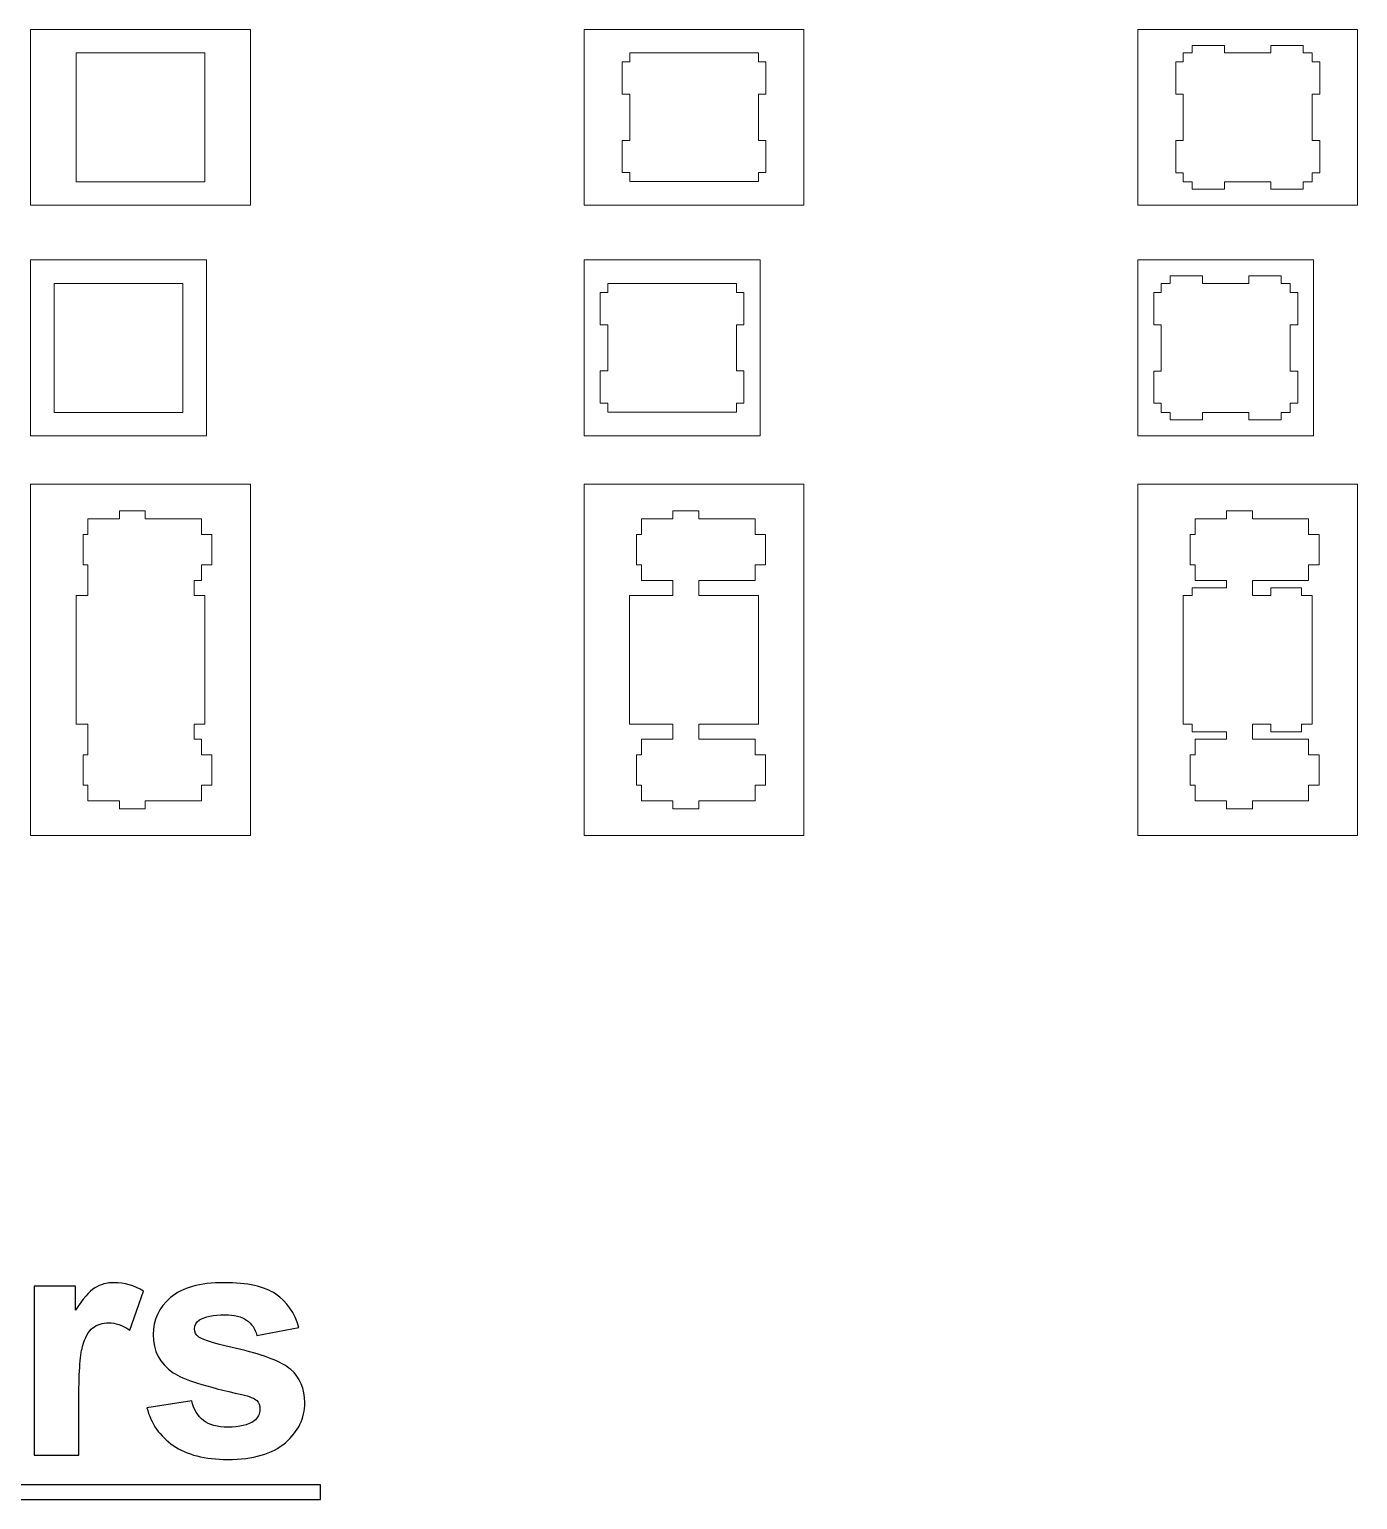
# Model space of a CAD drawing. Header units: millimetres. Extents: x -742 to 1487, y -1115 to 638.
# Drawn here: x 57.5 to 201.4, y -758.7 to -599.4 of the extents above; entities that cross this region are included whole.
import ezdxf

# ---------------------------------------------------------------- set-up
doc = ezdxf.new("R2010")
doc.units = ezdxf.units.MM
doc.layers.add('Layer 1', color=7, linetype='CONTINUOUS')

msp = doc.modelspace()

# ---------------------------------------------------------------- linework, layer by layer
at = {"layer": 'Layer 1', "color": 250, "lineweight": 9}
for points in [[(57.66, -618.447), (57.66, -618.447), (57.66, -599.397), (57.66, -599.397), (57.66, -599.397), (57.66, -599.397), (81.472, -599.397), (81.472, -599.397), (81.472, -599.397), (81.472, -599.397), (81.472, -618.447), (81.472, -618.447), (81.472, -618.447), (81.472, -618.447), (57.66, -618.447), (57.66, -618.447)], [(117.645, -618.447), (117.645, -618.447), (117.645, -599.397), (117.645, -599.397), (117.645, -599.397), (117.645, -599.397), (141.457, -599.397), (141.457, -599.397), (141.457, -599.397), (141.457, -599.397), (141.457, -618.447), (141.457, -618.447), (141.457, -618.447), (141.457, -618.447), (117.645, -618.447), (117.645, -618.447)], [(177.629, -618.447), (177.629, -618.447), (177.629, -599.397), (177.629, -599.397), (177.629, -599.397), (177.629, -599.397), (201.442, -599.397), (201.442, -599.397), (201.442, -599.397), (201.442, -599.397), (201.442, -618.447), (201.442, -618.447), (201.442, -618.447), (201.442, -618.447), (177.629, -618.447), (177.629, -618.447)], [(57.66, -643.437), (57.66, -643.437), (57.66, -624.387), (57.66, -624.387), (57.66, -624.387), (57.66, -624.387), (76.71, -624.387), (76.71, -624.387), (76.71, -624.387), (76.71, -624.387), (76.71, -643.437), (76.71, -643.437), (76.71, -643.437), (76.71, -643.437), (57.66, -643.437), (57.66, -643.437)], [(117.645, -643.437), (117.645, -643.437), (117.645, -624.387), (117.645, -624.387), (117.645, -624.387), (117.645, -624.387), (136.695, -624.387), (136.695, -624.387), (136.695, -624.387), (136.695, -624.387), (136.695, -643.437), (136.695, -643.437), (136.695, -643.437), (136.695, -643.437), (117.645, -643.437), (117.645, -643.437)], [(177.629, -643.437), (177.629, -643.437), (177.629, -624.387), (177.629, -624.387), (177.629, -624.387), (177.629, -624.387), (196.679, -624.387), (196.679, -624.387), (196.679, -624.387), (196.679, -624.387), (196.679, -643.437), (196.679, -643.437), (196.679, -643.437), (196.679, -643.437), (177.629, -643.437), (177.629, -643.437)], [(57.66, -686.765), (57.66, -686.765), (81.472, -686.765), (81.472, -686.765), (81.472, -686.765), (81.472, -686.765), (81.472, -648.665), (81.472, -648.665), (81.472, -648.665), (81.472, -648.665), (57.66, -648.665), (57.66, -648.665), (57.66, -648.665), (57.66, -648.665), (57.66, -686.765), (57.66, -686.765)], [(117.645, -686.765), (117.645, -686.765), (141.457, -686.765), (141.457, -686.765), (141.457, -686.765), (141.457, -686.765), (141.457, -648.665), (141.457, -648.665), (141.457, -648.665), (141.457, -648.665), (117.645, -648.665), (117.645, -648.665), (117.645, -648.665), (117.645, -648.665), (117.645, -686.765), (117.645, -686.765)], [(177.629, -686.765), (177.629, -686.765), (201.442, -686.765), (201.442, -686.765), (201.442, -686.765), (201.442, -686.765), (201.442, -648.665), (201.442, -648.665), (201.442, -648.665), (201.442, -648.665), (177.629, -648.665), (177.629, -648.665), (177.629, -648.665), (177.629, -648.665), (177.629, -686.765), (177.629, -686.765)]]:
    msp.add_open_spline(points, degree=3, knots=[0, 0, 0, 0, 0.2, 0.2, 0.2, 0.2, 0.4, 0.4, 0.4, 0.4, 0.6, 0.6, 0.6, 0.6, 1, 1, 1, 1], dxfattribs=at)
for points in [[(62.581, -615.907), (62.581, -615.907), (62.581, -601.937), (62.581, -601.937)], [(62.581, -601.937), (62.581, -601.937), (76.551, -601.937), (76.551, -601.937)], [(76.551, -615.907), (76.551, -615.907), (76.551, -601.937), (76.551, -601.937)], [(122.578, -601.95), (122.578, -601.95), (136.523, -601.95), (136.523, -601.95)], [(122.578, -602.928), (122.578, -602.928), (122.578, -601.95), (122.578, -601.95)], [(136.523, -602.928), (136.523, -602.928), (136.523, -601.95), (136.523, -601.95)], [(182.551, -601.937), (182.551, -601.937), (183.531, -601.937), (183.531, -601.937)], [(182.551, -602.918), (182.551, -602.918), (182.551, -601.937), (182.551, -601.937)], [(183.531, -601.125), (183.531, -601.125), (187.031, -601.125), (187.031, -601.125)], [(183.531, -601.937), (183.531, -601.937), (183.531, -601.125), (183.531, -601.125)], [(187.031, -601.125), (187.031, -601.125), (187.031, -601.937), (187.031, -601.937)], [(187.031, -601.937), (187.031, -601.937), (192.04, -601.937), (192.04, -601.937)], [(192.04, -601.125), (192.04, -601.125), (195.54, -601.125), (195.54, -601.125)], [(192.04, -601.937), (192.04, -601.937), (192.04, -601.125), (192.04, -601.125)], [(195.54, -601.125), (195.54, -601.125), (195.54, -601.937), (195.54, -601.937)], [(195.54, -601.937), (195.54, -601.937), (196.521, -601.937), (196.521, -601.937)], [(196.521, -602.918), (196.521, -602.918), (196.521, -601.937), (196.521, -601.937)], [(121.767, -606.422), (121.767, -606.422), (121.767, -602.928), (121.767, -602.928)], [(121.767, -602.928), (121.767, -602.928), (122.578, -602.928), (122.578, -602.928)], [(137.335, -602.928), (137.335, -602.928), (136.523, -602.928), (136.523, -602.928)], [(137.335, -602.928), (137.335, -602.928), (137.335, -606.422), (137.335, -606.422)], [(181.738, -602.918), (181.738, -602.918), (182.551, -602.918), (182.551, -602.918)], [(181.738, -606.418), (181.738, -606.418), (181.738, -602.918), (181.738, -602.918)], [(197.333, -602.918), (197.333, -602.918), (196.521, -602.918), (196.521, -602.918)], [(197.333, -602.918), (197.333, -602.918), (197.333, -606.418), (197.333, -606.418)], [(122.578, -606.422), (122.578, -606.422), (121.767, -606.422), (121.767, -606.422)], [(122.578, -611.422), (122.578, -611.422), (122.578, -606.422), (122.578, -606.422)], [(136.523, -606.422), (136.523, -606.422), (136.523, -611.422), (136.523, -611.422)], [(136.523, -606.422), (136.523, -606.422), (137.335, -606.422), (137.335, -606.422)], [(182.551, -606.418), (182.551, -606.418), (181.738, -606.418), (181.738, -606.418)], [(182.551, -611.427), (182.551, -611.427), (182.551, -606.418), (182.551, -606.418)], [(196.521, -606.418), (196.521, -606.418), (196.521, -611.427), (196.521, -611.427)], [(196.521, -606.418), (196.521, -606.418), (197.333, -606.418), (197.333, -606.418)], [(121.767, -614.916), (121.767, -614.916), (121.767, -611.422), (121.767, -611.422)], [(121.767, -611.422), (121.767, -611.422), (122.578, -611.422), (122.578, -611.422)], [(137.335, -611.422), (137.335, -611.422), (136.523, -611.422), (136.523, -611.422)], [(137.335, -611.422), (137.335, -611.422), (137.335, -614.916), (137.335, -614.916)], [(181.738, -611.427), (181.738, -611.427), (182.551, -611.427), (182.551, -611.427)], [(181.738, -614.927), (181.738, -614.927), (181.738, -611.427), (181.738, -611.427)], [(197.333, -611.427), (197.333, -611.427), (196.521, -611.427), (196.521, -611.427)], [(197.333, -611.427), (197.333, -611.427), (197.333, -614.927), (197.333, -614.927)], [(122.578, -614.916), (122.578, -614.916), (121.767, -614.916), (121.767, -614.916)], [(122.578, -615.895), (122.578, -615.895), (122.578, -614.916), (122.578, -614.916)], [(136.523, -614.916), (136.523, -614.916), (137.335, -614.916), (137.335, -614.916)], [(136.523, -614.916), (136.523, -614.916), (136.523, -615.895), (136.523, -615.895)], [(182.551, -614.927), (182.551, -614.927), (181.738, -614.927), (181.738, -614.927)], [(182.551, -615.907), (182.551, -615.907), (182.551, -614.927), (182.551, -614.927)], [(196.521, -614.927), (196.521, -614.927), (196.521, -615.907), (196.521, -615.907)], [(196.521, -614.927), (196.521, -614.927), (197.333, -614.927), (197.333, -614.927)], [(76.551, -615.907), (76.551, -615.907), (62.581, -615.907), (62.581, -615.907)], [(136.523, -615.895), (136.523, -615.895), (122.578, -615.895), (122.578, -615.895)], [(183.531, -615.907), (183.531, -615.907), (182.551, -615.907), (182.551, -615.907)], [(183.531, -616.72), (183.531, -616.72), (183.531, -615.907), (183.531, -615.907)], [(187.031, -615.907), (187.031, -615.907), (187.031, -616.72), (187.031, -616.72)], [(192.04, -615.907), (192.04, -615.907), (187.031, -615.907), (187.031, -615.907)], [(192.04, -616.72), (192.04, -616.72), (192.04, -615.907), (192.04, -615.907)], [(195.54, -615.907), (195.54, -615.907), (195.54, -616.72), (195.54, -616.72)], [(196.521, -615.907), (196.521, -615.907), (195.54, -615.907), (195.54, -615.907)], [(187.031, -616.72), (187.031, -616.72), (183.531, -616.72), (183.531, -616.72)], [(195.54, -616.72), (195.54, -616.72), (192.04, -616.72), (192.04, -616.72)], [(181.15, -626.115), (181.15, -626.115), (184.65, -626.115), (184.65, -626.115)], [(181.15, -626.927), (181.15, -626.927), (181.15, -626.115), (181.15, -626.115)], [(184.65, -626.115), (184.65, -626.115), (184.65, -626.927), (184.65, -626.927)], [(189.659, -626.115), (189.659, -626.115), (193.159, -626.115), (193.159, -626.115)], [(189.659, -626.927), (189.659, -626.927), (189.659, -626.115), (189.659, -626.115)], [(193.159, -626.115), (193.159, -626.115), (193.159, -626.927), (193.159, -626.927)], [(60.2, -640.897), (60.2, -640.897), (60.2, -626.927), (60.2, -626.927)], [(60.2, -626.927), (60.2, -626.927), (74.17, -626.927), (74.17, -626.927)], [(74.17, -640.897), (74.17, -640.897), (74.17, -626.927), (74.17, -626.927)], [(120.197, -626.94), (120.197, -626.94), (134.142, -626.94), (134.142, -626.94)], [(120.197, -627.918), (120.197, -627.918), (120.197, -626.94), (120.197, -626.94)], [(134.142, -627.918), (134.142, -627.918), (134.142, -626.94), (134.142, -626.94)], [(180.169, -626.927), (180.169, -626.927), (181.15, -626.927), (181.15, -626.927)], [(180.169, -627.908), (180.169, -627.908), (180.169, -626.927), (180.169, -626.927)], [(184.65, -626.927), (184.65, -626.927), (189.659, -626.927), (189.659, -626.927)], [(193.159, -626.927), (193.159, -626.927), (194.139, -626.927), (194.139, -626.927)], [(194.139, -627.908), (194.139, -627.908), (194.139, -626.927), (194.139, -626.927)], [(119.386, -631.412), (119.386, -631.412), (119.386, -627.918), (119.386, -627.918)], [(119.386, -627.918), (119.386, -627.918), (120.197, -627.918), (120.197, -627.918)], [(134.954, -627.918), (134.954, -627.918), (134.142, -627.918), (134.142, -627.918)], [(134.954, -627.918), (134.954, -627.918), (134.954, -631.412), (134.954, -631.412)], [(179.356, -627.908), (179.356, -627.908), (180.169, -627.908), (180.169, -627.908)], [(179.356, -631.408), (179.356, -631.408), (179.356, -627.908), (179.356, -627.908)], [(194.952, -627.908), (194.952, -627.908), (194.139, -627.908), (194.139, -627.908)], [(194.952, -627.908), (194.952, -627.908), (194.952, -631.408), (194.952, -631.408)], [(120.197, -631.412), (120.197, -631.412), (119.386, -631.412), (119.386, -631.412)], [(120.197, -636.412), (120.197, -636.412), (120.197, -631.412), (120.197, -631.412)], [(134.142, -631.412), (134.142, -631.412), (134.142, -636.412), (134.142, -636.412)], [(134.142, -631.412), (134.142, -631.412), (134.954, -631.412), (134.954, -631.412)], [(180.169, -631.408), (180.169, -631.408), (179.356, -631.408), (179.356, -631.408)], [(180.169, -636.417), (180.169, -636.417), (180.169, -631.408), (180.169, -631.408)], [(194.139, -631.408), (194.139, -631.408), (194.139, -636.417), (194.139, -636.417)], [(194.139, -631.408), (194.139, -631.408), (194.952, -631.408), (194.952, -631.408)], [(119.386, -639.906), (119.386, -639.906), (119.386, -636.412), (119.386, -636.412)], [(119.386, -636.412), (119.386, -636.412), (120.197, -636.412), (120.197, -636.412)], [(134.954, -636.412), (134.954, -636.412), (134.142, -636.412), (134.142, -636.412)], [(134.954, -636.412), (134.954, -636.412), (134.954, -639.906), (134.954, -639.906)], [(179.356, -636.417), (179.356, -636.417), (180.169, -636.417), (180.169, -636.417)], [(179.356, -639.917), (179.356, -639.917), (179.356, -636.417), (179.356, -636.417)], [(194.952, -636.417), (194.952, -636.417), (194.139, -636.417), (194.139, -636.417)], [(194.952, -636.417), (194.952, -636.417), (194.952, -639.917), (194.952, -639.917)], [(120.197, -639.906), (120.197, -639.906), (119.386, -639.906), (119.386, -639.906)], [(120.197, -640.885), (120.197, -640.885), (120.197, -639.906), (120.197, -639.906)], [(134.142, -639.906), (134.142, -639.906), (134.954, -639.906), (134.954, -639.906)], [(134.142, -639.906), (134.142, -639.906), (134.142, -640.885), (134.142, -640.885)], [(180.169, -639.917), (180.169, -639.917), (179.356, -639.917), (179.356, -639.917)], [(180.169, -640.897), (180.169, -640.897), (180.169, -639.917), (180.169, -639.917)], [(194.139, -639.917), (194.139, -639.917), (194.139, -640.897), (194.139, -640.897)], [(194.139, -639.917), (194.139, -639.917), (194.952, -639.917), (194.952, -639.917)], [(74.17, -640.897), (74.17, -640.897), (60.2, -640.897), (60.2, -640.897)], [(134.142, -640.885), (134.142, -640.885), (120.197, -640.885), (120.197, -640.885)], [(181.15, -640.897), (181.15, -640.897), (180.169, -640.897), (180.169, -640.897)], [(181.15, -641.71), (181.15, -641.71), (181.15, -640.897), (181.15, -640.897)], [(184.65, -641.71), (184.65, -641.71), (181.15, -641.71), (181.15, -641.71)], [(184.65, -640.897), (184.65, -640.897), (184.65, -641.71), (184.65, -641.71)], [(189.659, -640.897), (189.659, -640.897), (184.65, -640.897), (184.65, -640.897)], [(189.659, -641.71), (189.659, -641.71), (189.659, -640.897), (189.659, -640.897)], [(193.159, -641.71), (193.159, -641.71), (189.659, -641.71), (189.659, -641.71)], [(193.159, -640.897), (193.159, -640.897), (193.159, -641.71), (193.159, -641.71)], [(194.139, -640.897), (194.139, -640.897), (193.159, -640.897), (193.159, -640.897)], [(67.28, -652.45), (67.28, -652.45), (67.28, -651.561), (67.28, -651.561)], [(67.28, -651.561), (67.28, -651.561), (70.074, -651.561), (70.074, -651.561)], [(70.074, -651.561), (70.074, -651.561), (70.074, -652.45), (70.074, -652.45)], [(130.059, -651.561), (130.059, -651.561), (127.265, -651.561), (127.265, -651.561)], [(127.265, -651.561), (127.265, -651.561), (127.265, -652.45), (127.265, -652.45)], [(130.059, -652.45), (130.059, -652.45), (130.059, -651.561), (130.059, -651.561)], [(190.043, -651.561), (190.043, -651.561), (187.249, -651.561), (187.249, -651.561)], [(187.249, -651.561), (187.249, -651.561), (187.249, -652.45), (187.249, -652.45)], [(190.043, -652.45), (190.043, -652.45), (190.043, -651.561), (190.043, -651.561)], [(63.876, -654.126), (63.876, -654.126), (63.876, -652.45), (63.876, -652.45)], [(63.876, -652.45), (63.876, -652.45), (67.28, -652.45), (67.28, -652.45)], [(70.074, -652.45), (70.074, -652.45), (76.17, -652.45), (76.17, -652.45)], [(76.17, -652.45), (76.17, -652.45), (76.17, -654.126), (76.17, -654.126)], [(127.265, -652.45), (127.265, -652.45), (123.861, -652.45), (123.861, -652.45)], [(123.861, -652.45), (123.861, -652.45), (123.861, -654.126), (123.861, -654.126)], [(136.155, -652.45), (136.155, -652.45), (130.059, -652.45), (130.059, -652.45)], [(136.155, -654.126), (136.155, -654.126), (136.155, -652.45), (136.155, -652.45)], [(187.249, -652.45), (187.249, -652.45), (183.846, -652.45), (183.846, -652.45)], [(183.846, -652.45), (183.846, -652.45), (183.846, -654.126), (183.846, -654.126)], [(196.139, -652.45), (196.139, -652.45), (190.043, -652.45), (190.043, -652.45)], [(196.139, -654.126), (196.139, -654.126), (196.139, -652.45), (196.139, -652.45)], [(63.343, -657.428), (63.343, -657.428), (63.343, -654.126), (63.343, -654.126)], [(63.343, -654.126), (63.343, -654.126), (63.876, -654.126), (63.876, -654.126)], [(76.17, -654.126), (76.17, -654.126), (77.313, -654.126), (77.313, -654.126)], [(77.313, -654.126), (77.313, -654.126), (77.313, -657.428), (77.313, -657.428)], [(123.861, -654.126), (123.861, -654.126), (123.328, -654.126), (123.328, -654.126)], [(123.328, -654.126), (123.328, -654.126), (123.328, -657.428), (123.328, -657.428)], [(137.298, -654.126), (137.298, -654.126), (136.155, -654.126), (136.155, -654.126)], [(137.298, -657.428), (137.298, -657.428), (137.298, -654.126), (137.298, -654.126)], [(183.846, -654.126), (183.846, -654.126), (183.312, -654.126), (183.312, -654.126)], [(183.312, -654.126), (183.312, -654.126), (183.312, -657.428), (183.312, -657.428)], [(197.282, -654.126), (197.282, -654.126), (196.139, -654.126), (196.139, -654.126)], [(197.282, -657.428), (197.282, -657.428), (197.282, -654.126), (197.282, -654.126)], [(63.876, -657.428), (63.876, -657.428), (63.343, -657.428), (63.343, -657.428)], [(63.876, -660.73), (63.876, -660.73), (63.876, -657.428), (63.876, -657.428)], [(77.313, -657.428), (77.313, -657.428), (76.17, -657.428), (76.17, -657.428)], [(76.17, -657.428), (76.17, -657.428), (76.17, -659.104), (76.17, -659.104)], [(123.328, -657.428), (123.328, -657.428), (123.861, -657.428), (123.861, -657.428)], [(123.861, -657.428), (123.861, -657.428), (123.861, -659.104), (123.861, -659.104)], [(136.155, -659.104), (136.155, -659.104), (136.155, -657.428), (136.155, -657.428)], [(136.155, -657.428), (136.155, -657.428), (137.298, -657.428), (137.298, -657.428)], [(183.312, -657.428), (183.312, -657.428), (183.846, -657.428), (183.846, -657.428)], [(183.846, -657.428), (183.846, -657.428), (183.846, -659.104), (183.846, -659.104)], [(196.139, -659.104), (196.139, -659.104), (196.139, -657.428), (196.139, -657.428)], [(196.139, -657.428), (196.139, -657.428), (197.282, -657.428), (197.282, -657.428)], [(76.17, -659.104), (76.17, -659.104), (75.383, -659.104), (75.383, -659.104)], [(75.383, -659.104), (75.383, -659.104), (75.383, -660.73), (75.383, -660.73)], [(123.861, -659.104), (123.861, -659.104), (127.265, -659.104), (127.265, -659.104)], [(127.265, -659.104), (127.265, -659.104), (127.265, -660.73), (127.265, -660.73)], [(130.059, -660.73), (130.059, -660.73), (130.059, -659.104), (130.059, -659.104)], [(130.059, -659.104), (130.059, -659.104), (136.155, -659.104), (136.155, -659.104)], [(136.155, -659.104), (136.155, -659.104), (136.155, -659.104), (136.155, -659.104)], [(183.846, -659.104), (183.846, -659.104), (187.249, -659.104), (187.249, -659.104)], [(187.249, -659.104), (187.249, -659.104), (187.249, -659.917), (187.249, -659.917)], [(190.043, -660.73), (190.043, -660.73), (190.043, -659.104), (190.043, -659.104)], [(190.043, -659.104), (190.043, -659.104), (196.139, -659.104), (196.139, -659.104)], [(196.139, -659.104), (196.139, -659.104), (196.139, -659.104), (196.139, -659.104)], [(62.581, -674.7), (62.581, -674.7), (62.581, -660.73), (62.581, -660.73)], [(62.581, -660.73), (62.581, -660.73), (63.876, -660.73), (63.876, -660.73)], [(75.383, -660.73), (75.383, -660.73), (76.551, -660.73), (76.551, -660.73)], [(76.551, -660.73), (76.551, -660.73), (76.551, -674.7), (76.551, -674.7)], [(127.265, -660.73), (127.265, -660.73), (122.566, -660.73), (122.566, -660.73)], [(122.566, -660.73), (122.566, -660.73), (122.566, -674.7), (122.566, -674.7)], [(136.536, -660.73), (136.536, -660.73), (130.059, -660.73), (130.059, -660.73)], [(136.536, -674.7), (136.536, -674.7), (136.536, -660.73), (136.536, -660.73)], [(183.531, -660.73), (183.531, -660.73), (182.55, -660.73), (182.55, -660.73)], [(182.55, -660.73), (182.55, -660.73), (182.55, -674.7), (182.55, -674.7)], [(187.249, -659.917), (187.249, -659.917), (183.531, -659.917), (183.531, -659.917)], [(183.531, -659.917), (183.531, -659.917), (183.531, -660.73), (183.531, -660.73)], [(192.04, -660.73), (192.04, -660.73), (190.043, -660.73), (190.043, -660.73)], [(195.352, -659.917), (195.352, -659.917), (192.04, -659.917), (192.04, -659.917)], [(192.04, -659.917), (192.04, -659.917), (192.04, -660.73), (192.04, -660.73)], [(195.352, -660.73), (195.352, -660.73), (195.352, -659.917), (195.352, -659.917)], [(196.52, -660.73), (196.52, -660.73), (195.352, -660.73), (195.352, -660.73)], [(196.52, -674.7), (196.52, -674.7), (196.52, -660.73), (196.52, -660.73)], [(63.876, -674.7), (63.876, -674.7), (62.581, -674.7), (62.581, -674.7)], [(63.876, -678.002), (63.876, -678.002), (63.876, -674.7), (63.876, -674.7)], [(76.551, -674.7), (76.551, -674.7), (75.383, -674.7), (75.383, -674.7)], [(75.383, -674.7), (75.383, -674.7), (75.383, -676.325), (75.383, -676.325)], [(122.566, -674.7), (122.566, -674.7), (127.265, -674.7), (127.265, -674.7)], [(127.265, -674.7), (127.265, -674.7), (127.265, -676.326), (127.265, -676.326)], [(130.059, -676.326), (130.059, -676.326), (130.059, -674.7), (130.059, -674.7)], [(130.059, -674.7), (130.059, -674.7), (136.536, -674.7), (136.536, -674.7)], [(182.55, -674.7), (182.55, -674.7), (183.531, -674.7), (183.531, -674.7)], [(183.531, -674.7), (183.531, -674.7), (183.531, -675.513), (183.531, -675.513)], [(183.531, -675.513), (183.531, -675.513), (187.249, -675.513), (187.249, -675.513)], [(187.249, -675.513), (187.249, -675.513), (187.249, -676.326), (187.249, -676.326)], [(190.043, -676.326), (190.043, -676.326), (190.043, -674.7), (190.043, -674.7)], [(190.043, -674.7), (190.043, -674.7), (192.04, -674.7), (192.04, -674.7)], [(192.04, -674.7), (192.04, -674.7), (192.04, -675.513), (192.04, -675.513)], [(192.04, -675.513), (192.04, -675.513), (195.352, -675.513), (195.352, -675.513)], [(195.352, -675.513), (195.352, -675.513), (195.352, -674.7), (195.352, -674.7)], [(196.52, -674.7), (196.52, -674.7), (195.352, -674.7), (195.352, -674.7)], [(75.383, -676.325), (75.383, -676.325), (76.17, -676.325), (76.17, -676.325)], [(76.17, -676.325), (76.17, -676.325), (76.17, -678.002), (76.17, -678.002)], [(123.861, -676.326), (123.861, -676.326), (123.861, -676.326), (123.861, -676.326)], [(127.265, -676.326), (127.265, -676.326), (123.861, -676.326), (123.861, -676.326)], [(123.861, -676.326), (123.861, -676.326), (123.861, -678.002), (123.861, -678.002)], [(136.155, -676.326), (136.155, -676.326), (130.059, -676.326), (130.059, -676.326)], [(136.155, -678.002), (136.155, -678.002), (136.155, -676.326), (136.155, -676.326)], [(183.846, -676.326), (183.846, -676.326), (183.846, -676.326), (183.846, -676.326)], [(187.249, -676.326), (187.249, -676.326), (183.846, -676.326), (183.846, -676.326)], [(183.846, -676.326), (183.846, -676.326), (183.846, -678.002), (183.846, -678.002)], [(196.139, -676.326), (196.139, -676.326), (190.043, -676.326), (190.043, -676.326)], [(196.139, -678.002), (196.139, -678.002), (196.139, -676.326), (196.139, -676.326)], [(63.343, -681.304), (63.343, -681.304), (63.343, -678.002), (63.343, -678.002)], [(63.343, -678.002), (63.343, -678.002), (63.876, -678.002), (63.876, -678.002)], [(76.17, -678.002), (76.17, -678.002), (77.313, -678.002), (77.313, -678.002)], [(77.313, -678.002), (77.313, -678.002), (77.313, -681.304), (77.313, -681.304)], [(123.861, -678.002), (123.861, -678.002), (123.328, -678.002), (123.328, -678.002)], [(123.328, -678.002), (123.328, -678.002), (123.328, -681.304), (123.328, -681.304)], [(137.298, -678.002), (137.298, -678.002), (136.155, -678.002), (136.155, -678.002)], [(137.298, -681.304), (137.298, -681.304), (137.298, -678.002), (137.298, -678.002)], [(183.846, -678.002), (183.846, -678.002), (183.312, -678.002), (183.312, -678.002)], [(183.312, -678.002), (183.312, -678.002), (183.312, -681.304), (183.312, -681.304)], [(197.282, -678.002), (197.282, -678.002), (196.139, -678.002), (196.139, -678.002)], [(197.282, -681.304), (197.282, -681.304), (197.282, -678.002), (197.282, -678.002)], [(63.876, -681.304), (63.876, -681.304), (63.343, -681.304), (63.343, -681.304)], [(63.876, -682.98), (63.876, -682.98), (63.876, -681.304), (63.876, -681.304)], [(77.313, -681.304), (77.313, -681.304), (76.17, -681.304), (76.17, -681.304)], [(76.17, -681.304), (76.17, -681.304), (76.17, -682.98), (76.17, -682.98)], [(123.328, -681.304), (123.328, -681.304), (123.861, -681.304), (123.861, -681.304)], [(123.861, -681.304), (123.861, -681.304), (123.861, -682.98), (123.861, -682.98)], [(136.155, -682.98), (136.155, -682.98), (136.155, -681.304), (136.155, -681.304)], [(136.155, -681.304), (136.155, -681.304), (137.298, -681.304), (137.298, -681.304)], [(183.312, -681.304), (183.312, -681.304), (183.846, -681.304), (183.846, -681.304)], [(183.846, -681.304), (183.846, -681.304), (183.846, -682.98), (183.846, -682.98)], [(196.139, -682.98), (196.139, -682.98), (196.139, -681.304), (196.139, -681.304)], [(196.139, -681.304), (196.139, -681.304), (197.282, -681.304), (197.282, -681.304)], [(67.28, -682.98), (67.28, -682.98), (63.876, -682.98), (63.876, -682.98)], [(67.28, -683.869), (67.28, -683.869), (67.28, -682.98), (67.28, -682.98)], [(76.17, -682.98), (76.17, -682.98), (70.074, -682.98), (70.074, -682.98)], [(70.074, -682.98), (70.074, -682.98), (70.074, -683.869), (70.074, -683.869)], [(123.861, -682.98), (123.861, -682.98), (127.265, -682.98), (127.265, -682.98)], [(127.265, -682.98), (127.265, -682.98), (127.265, -683.869), (127.265, -683.869)], [(130.059, -683.869), (130.059, -683.869), (130.059, -682.98), (130.059, -682.98)], [(130.059, -682.98), (130.059, -682.98), (136.155, -682.98), (136.155, -682.98)], [(183.846, -682.98), (183.846, -682.98), (187.249, -682.98), (187.249, -682.98)], [(187.249, -682.98), (187.249, -682.98), (187.249, -683.869), (187.249, -683.869)], [(190.043, -683.869), (190.043, -683.869), (190.043, -682.98), (190.043, -682.98)], [(190.043, -682.98), (190.043, -682.98), (196.139, -682.98), (196.139, -682.98)], [(70.074, -683.869), (70.074, -683.869), (67.28, -683.869), (67.28, -683.869)], [(127.265, -683.869), (127.265, -683.869), (130.059, -683.869), (130.059, -683.869)], [(187.249, -683.869), (187.249, -683.869), (190.043, -683.869), (190.043, -683.869)]]:
    msp.add_open_spline(points, degree=3, dxfattribs=at)
at = {"layer": 'Layer 1', "color": 250}
for points, knots in [([(62.882, -753.912), (62.882, -753.912), (58.049, -753.912), (58.049, -753.912), (58.049, -753.912), (58.049, -753.912), (58.049, -735.602), (58.049, -735.602), (58.049, -735.602), (58.049, -735.602), (62.529, -735.602), (62.529, -735.602), (62.529, -735.602), (62.529, -735.602), (62.529, -738.201), (62.529, -738.201), (62.529, -738.201), (63.3, -736.972), (63.993, -736.167), (64.611, -735.785), (64.611, -735.785), (65.228, -735.403), (65.928, -735.214), (66.71, -735.214), (66.71, -735.214), (67.815, -735.214), (68.879, -735.52), (69.902, -736.126), (69.902, -736.126), (69.902, -736.126), (68.403, -740.347), (68.403, -740.347), (68.403, -740.347), (67.586, -739.818), (66.827, -739.554), (66.128, -739.554), (66.128, -739.554), (65.446, -739.554), (64.869, -739.742), (64.399, -740.112), (64.399, -740.112), (63.929, -740.488), (63.558, -741.159), (63.288, -742.135), (63.288, -742.135), (63.017, -743.111), (62.882, -745.157), (62.882, -748.267), (62.882, -748.267), (62.882, -748.267), (62.882, -753.912), (62.882, -753.912)], [0, 0, 0, 0, 0.0714286, 0.0714286, 0.0714286, 0.0714286, 0.1428571, 0.1428571, 0.1428571, 0.1428571, 0.2142857, 0.2142857, 0.2142857, 0.2142857, 0.2857143, 0.2857143, 0.2857143, 0.2857143, 0.3571429, 0.3571429, 0.3571429, 0.3571429, 0.4285714, 0.4285714, 0.4285714, 0.4285714, 0.5, 0.5, 0.5, 0.5, 0.5714286, 0.5714286, 0.5714286, 0.5714286, 0.6428571, 0.6428571, 0.6428571, 0.6428571, 0.7142857, 0.7142857, 0.7142857, 0.7142857, 0.7857143, 0.7857143, 0.7857143, 0.7857143, 0.8571429, 0.8571429, 0.8571429, 0.8571429, 1, 1, 1, 1]), ([(70.261, -748.761), (70.261, -748.761), (75.129, -748.02), (75.129, -748.02), (75.129, -748.02), (75.335, -748.955), (75.753, -749.666), (76.388, -750.149), (76.388, -750.149), (77.017, -750.637), (77.905, -750.878), (79.039, -750.878), (79.039, -750.878), (80.292, -750.878), (81.232, -750.648), (81.867, -750.19), (81.867, -750.19), (82.291, -749.866), (82.502, -749.431), (82.502, -748.89), (82.502, -748.89), (82.502, -748.526), (82.385, -748.22), (82.156, -747.979), (82.156, -747.979), (81.914, -747.75), (81.374, -747.532), (80.539, -747.338), (80.539, -747.338), (76.629, -746.474), (74.153, -745.686), (73.107, -744.975), (73.107, -744.975), (71.655, -743.981), (70.931, -742.605), (70.931, -740.847), (70.931, -740.847), (70.931, -739.254), (71.56, -737.919), (72.813, -736.837), (72.813, -736.837), (74.065, -735.755), (76.005, -735.214), (78.634, -735.214), (78.634, -735.214), (81.138, -735.214), (83.002, -735.626), (84.219, -736.443), (84.219, -736.443), (85.436, -737.266), (86.277, -738.478), (86.736, -740.083), (86.736, -740.083), (86.736, -740.083), (82.185, -740.929), (82.185, -740.929), (82.185, -740.929), (81.991, -740.212), (81.615, -739.659), (81.068, -739.277), (81.068, -739.277), (80.521, -738.895), (79.739, -738.707), (78.722, -738.707), (78.722, -738.707), (77.44, -738.707), (76.523, -738.883), (75.964, -739.242), (75.964, -739.242), (75.594, -739.495), (75.412, -739.824), (75.412, -740.224), (75.412, -740.224), (75.412, -740.571), (75.57, -740.865), (75.894, -741.106), (75.894, -741.106), (76.335, -741.429), (77.846, -741.882), (80.433, -742.47), (80.433, -742.47), (83.02, -743.058), (84.825, -743.775), (85.848, -744.628), (85.848, -744.628), (86.865, -745.486), (87.371, -746.691), (87.371, -748.232), (87.371, -748.232), (87.371, -749.908), (86.671, -751.354), (85.266, -752.559), (85.266, -752.559), (83.866, -753.765), (81.791, -754.37), (79.039, -754.37), (79.039, -754.37), (76.546, -754.37), (74.571, -753.865), (73.113, -752.859), (73.113, -752.859), (71.66, -751.854), (70.708, -750.49), (70.261, -748.761)], [0, 0, 0, 0, 0.037037, 0.037037, 0.037037, 0.037037, 0.0740741, 0.0740741, 0.0740741, 0.0740741, 0.1111111, 0.1111111, 0.1111111, 0.1111111, 0.1481481, 0.1481481, 0.1481481, 0.1481481, 0.1851852, 0.1851852, 0.1851852, 0.1851852, 0.2222222, 0.2222222, 0.2222222, 0.2222222, 0.2592593, 0.2592593, 0.2592593, 0.2592593, 0.2962963, 0.2962963, 0.2962963, 0.2962963, 0.3333333, 0.3333333, 0.3333333, 0.3333333, 0.3703704, 0.3703704, 0.3703704, 0.3703704, 0.4074074, 0.4074074, 0.4074074, 0.4074074, 0.4444444, 0.4444444, 0.4444444, 0.4444444, 0.4814815, 0.4814815, 0.4814815, 0.4814815, 0.5185185, 0.5185185, 0.5185185, 0.5185185, 0.5555556, 0.5555556, 0.5555556, 0.5555556, 0.5925926, 0.5925926, 0.5925926, 0.5925926, 0.6296296, 0.6296296, 0.6296296, 0.6296296, 0.6666667, 0.6666667, 0.6666667, 0.6666667, 0.7037037, 0.7037037, 0.7037037, 0.7037037, 0.7407407, 0.7407407, 0.7407407, 0.7407407, 0.7777778, 0.7777778, 0.7777778, 0.7777778, 0.8148148, 0.8148148, 0.8148148, 0.8148148, 0.8518519, 0.8518519, 0.8518519, 0.8518519, 0.8888889, 0.8888889, 0.8888889, 0.8888889, 0.9259259, 0.9259259, 0.9259259, 0.9259259, 1, 1, 1, 1]), ([(-103.117, -757.119), (-103.117, -757.119), (89.07, -757.119), (89.07, -757.119), (89.07, -757.119), (89.07, -757.119), (89.07, -758.722), (89.07, -758.722), (89.07, -758.722), (89.07, -758.722), (-103.117, -758.722), (-103.117, -758.722), (-103.117, -758.722), (-103.117, -758.722), (-103.117, -757.119), (-103.117, -757.119)], [0, 0, 0, 0, 0.2, 0.2, 0.2, 0.2, 0.4, 0.4, 0.4, 0.4, 0.6, 0.6, 0.6, 0.6, 1, 1, 1, 1])]:
    msp.add_open_spline(points, degree=3, knots=knots, dxfattribs=at)

doc.saveas('drawing.dxf')
